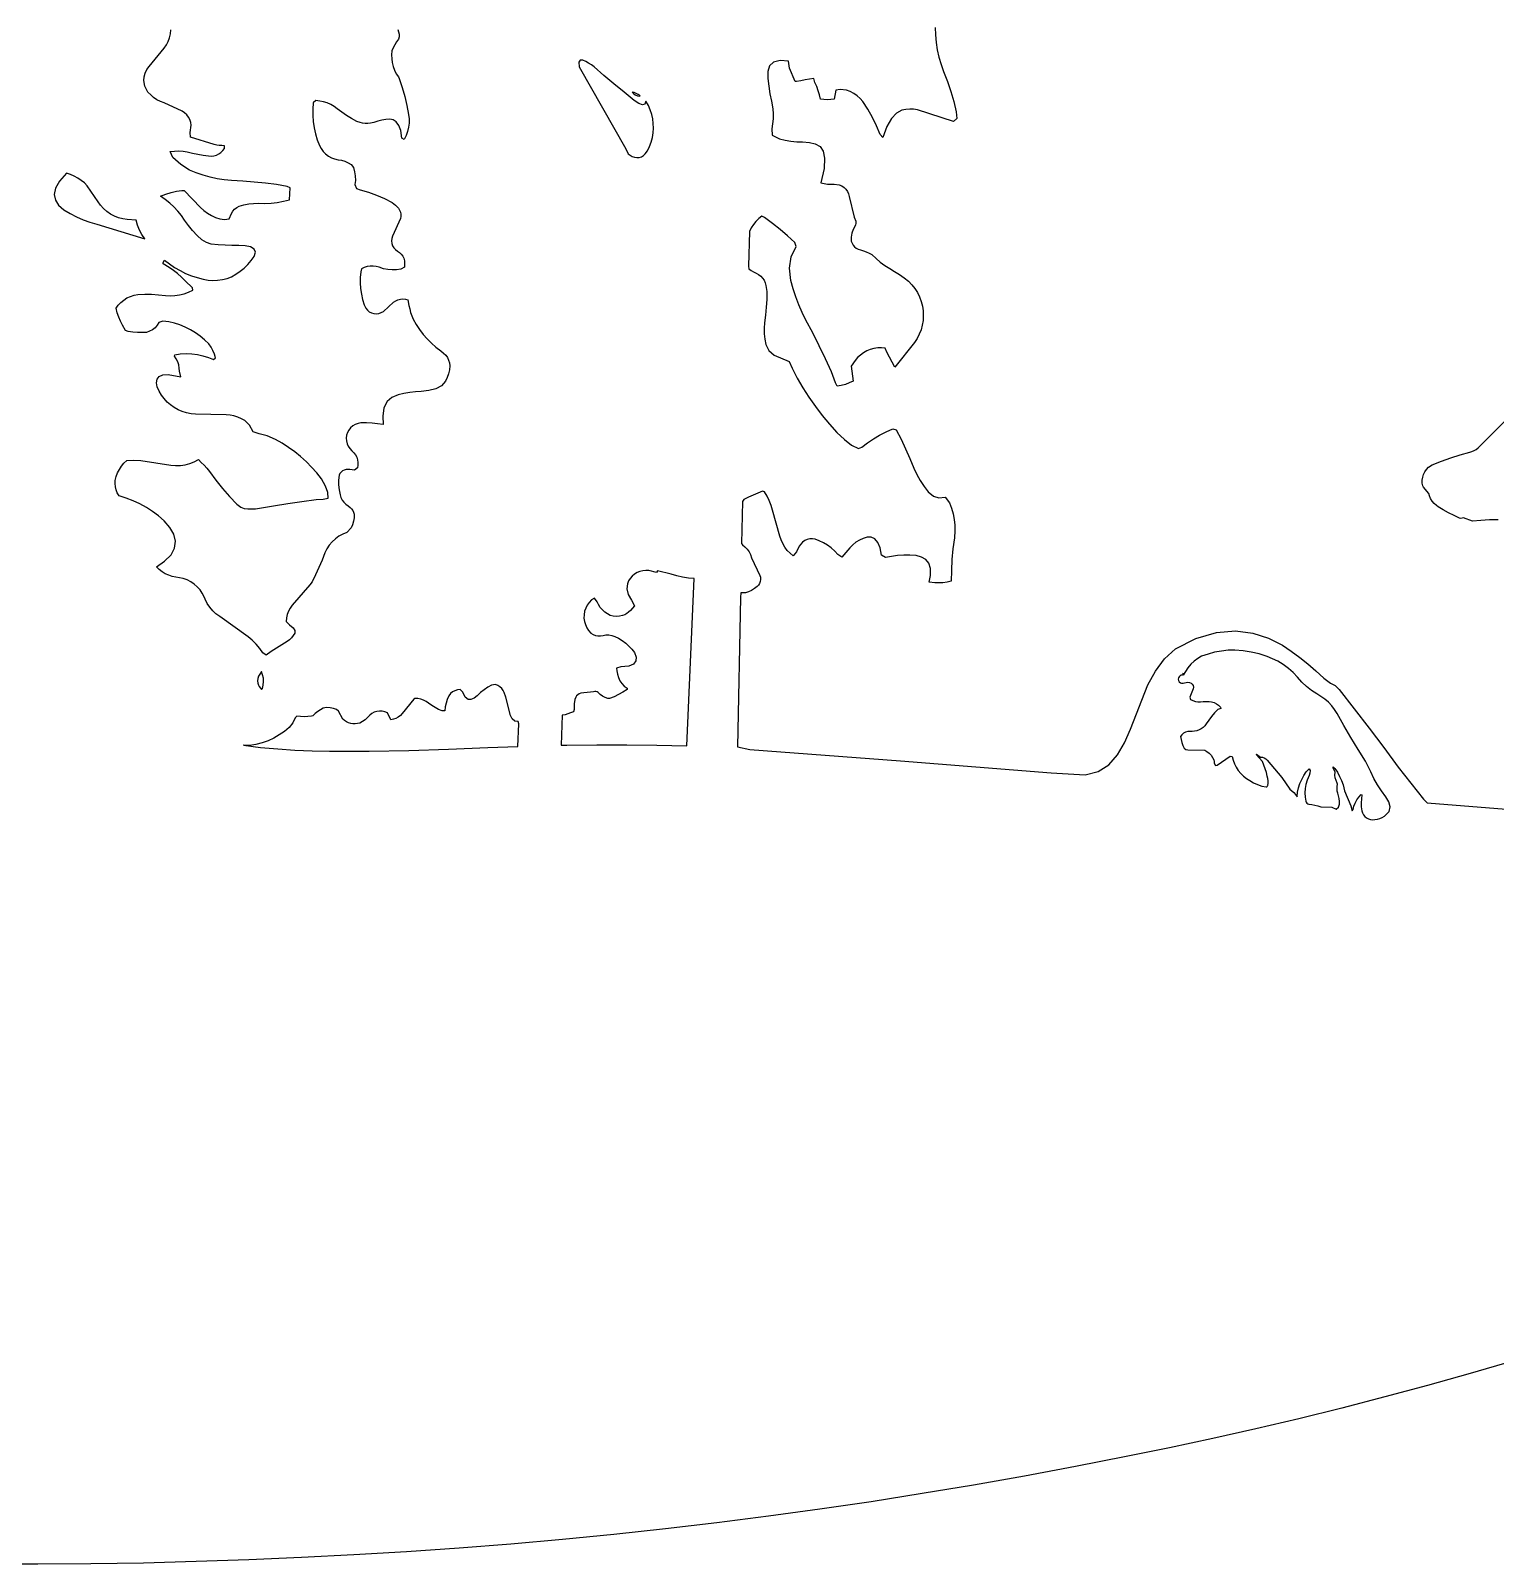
# Model space of a CAD drawing. Extents: x 0.1 to 24.1, y 0.2 to 12.2.
# Drawn here: x 12.19 to 18.17, y 0.21 to 6.47 of the extents above; entities that cross this region are included whole.
import ezdxf

# ---------------------------------------------------------------- set-up
doc = ezdxf.new("R2010")
doc.units = 0
doc.linetypes.add('0', pattern=[0])
doc.layers.add('1', color=7, linetype='0')

msp = doc.modelspace()

# ---------------------------------------------------------------- linework, layer by layer
at = {"layer": '1'}
for points in [[(13.685389, 6.475024), (13.689051, 6.465502), (13.691004, 6.455492), (13.69076, 6.445239), (13.688807, 6.435229), (13.68075, 6.424242), (13.673426, 6.412524), (13.667078, 6.400317), (13.661463, 6.387621), (13.660242, 6.371508), (13.66073, 6.355395), (13.662928, 6.339526), (13.666834, 6.323901), (13.672449, 6.308764), (13.679529, 6.29436), (13.688318, 6.280932), (13.69198, 6.274096), (13.703943, 6.238207), (13.714441, 6.20183), (13.72323, 6.164965), (13.730066, 6.127856), (13.732019, 6.110278), (13.731775, 6.092944), (13.729578, 6.075366), (13.725428, 6.058276), (13.719324, 6.041918), (13.711267, 6.026293), (13.702723, 6.031664), (13.697596, 6.061938), (13.689539, 6.083422), (13.679041, 6.097338), (13.666834, 6.105639), (13.652918, 6.108325), (13.636316, 6.10686), (13.619959, 6.104174), (13.603846, 6.100268), (13.587976, 6.095385), (13.57406, 6.091967), (13.563562, 6.090746), (13.55282, 6.090746), (13.542322, 6.091967), (13.531824, 6.094409), (13.518641, 6.099535), (13.4974, 6.110766), (13.476892, 6.123217), (13.457117, 6.136645), (13.43783, 6.151049), (13.425379, 6.160571), (13.411707, 6.168627), (13.397547, 6.174975), (13.38241, 6.179858), (13.367029, 6.182787), (13.351404, 6.184252), (13.340418, 6.174731), (13.338465, 6.14934), (13.338221, 6.124194), (13.340174, 6.098803), (13.343836, 6.073657), (13.349451, 6.048998), (13.357019, 6.024828), (13.366541, 6.001147), (13.372889, 5.988451), (13.380945, 5.976733), (13.390955, 5.966723), (13.402185, 5.957934), (13.414637, 5.951098), (13.42782, 5.946215), (13.441736, 5.943285), (13.456141, 5.940844), (13.470057, 5.936694), (13.483484, 5.93059), (13.495935, 5.923022), (13.504725, 5.911303), (13.509607, 5.894213), (13.512293, 5.876635), (13.512537, 5.858813), (13.51034, 5.841235), (13.51742, 5.825854), (13.532312, 5.820239), (13.566004, 5.810229), (13.598963, 5.798266), (13.631189, 5.784106), (13.662439, 5.767992), (13.676844, 5.757006), (13.688318, 5.745043), (13.693201, 5.737475), (13.696375, 5.729418), (13.698084, 5.720629), (13.698084, 5.71184), (13.696375, 5.703051), (13.66366, 5.630785), (13.660975, 5.621264), (13.660242, 5.611254), (13.661463, 5.601489), (13.664637, 5.591967), (13.669519, 5.583422), (13.676111, 5.575854), (13.684168, 5.56975), (13.692713, 5.564379), (13.700037, 5.557543), (13.705896, 5.549487), (13.710291, 5.540453), (13.712976, 5.530688), (13.713709, 5.520678), (13.712732, 5.504321), (13.698084, 5.495776), (13.680262, 5.493334), (13.662439, 5.492846), (13.644617, 5.494555), (13.627039, 5.498217), (13.609949, 5.503832), (13.597742, 5.507006), (13.585291, 5.508715), (13.57284, 5.508471), (13.560389, 5.506518), (13.548426, 5.502612), (13.537195, 5.497241), (13.534266, 5.485766), (13.532557, 5.462817), (13.532312, 5.440112), (13.533777, 5.417162), (13.536951, 5.394457), (13.541834, 5.371996), (13.548182, 5.350024), (13.555262, 5.336596), (13.561609, 5.328784), (13.569422, 5.322192), (13.578455, 5.317553), (13.588221, 5.314623), (13.598475, 5.313891), (13.608484, 5.315356), (13.618006, 5.318774), (13.626795, 5.323901), (13.668787, 5.36101), (13.677088, 5.366869), (13.686365, 5.371264), (13.696375, 5.37395), (13.706385, 5.374926), (13.716639, 5.37395), (13.726404, 5.37102), (13.731287, 5.348315), (13.734217, 5.333666), (13.738123, 5.319506), (13.743006, 5.305346), (13.748865, 5.291674), (13.760828, 5.27019), (13.774256, 5.249438), (13.789148, 5.229662), (13.805506, 5.211108), (13.823084, 5.193774), (13.841639, 5.17766), (13.861414, 5.162768), (13.872644, 5.152758), (13.881189, 5.144457), (13.888025, 5.134936), (13.893152, 5.124438), (13.89657, 5.113207), (13.898035, 5.101489), (13.896326, 5.085131), (13.892908, 5.069018), (13.887537, 5.053393), (13.880457, 5.0385), (13.863611, 5.019946), (13.840418, 5.007739), (13.812342, 5.000659), (13.78158, 4.996264), (13.757898, 4.994799), (13.734217, 4.992114), (13.710779, 4.988207), (13.687586, 4.98308), (13.661707, 4.972338), (13.641687, 4.955737), (13.628748, 4.93059), (13.624598, 4.895922), (13.625818, 4.861742), (13.603357, 4.864916), (13.580652, 4.867114), (13.557703, 4.86809), (13.534998, 4.86809), (13.523279, 4.866137), (13.511805, 4.861987), (13.501551, 4.856127), (13.492273, 4.848315), (13.485437, 4.839037), (13.480066, 4.828784), (13.476892, 4.817797), (13.475428, 4.806323), (13.47616, 4.794604), (13.478846, 4.783373), (13.483484, 4.772875), (13.489832, 4.763354), (13.497889, 4.755053), (13.505701, 4.74602), (13.512537, 4.737475), (13.517908, 4.727953), (13.521326, 4.7177), (13.523035, 4.706957), (13.522791, 4.696215), (13.520838, 4.685473), (13.509119, 4.675707), (13.489832, 4.678393), (13.474451, 4.67766), (13.467127, 4.675951), (13.460047, 4.672534), (13.454187, 4.667895), (13.449305, 4.661791), (13.446131, 4.654955), (13.444178, 4.634936), (13.444178, 4.614916), (13.446375, 4.594897), (13.450525, 4.575121), (13.453455, 4.563891), (13.458338, 4.553637), (13.465174, 4.544116), (13.473475, 4.536059), (13.482996, 4.529711), (13.491785, 4.523608), (13.4974, 4.517748), (13.501795, 4.511157), (13.505213, 4.503832), (13.50741, 4.49602), (13.507166, 4.481371), (13.504969, 4.466967), (13.501062, 4.452807), (13.495691, 4.439379), (13.477381, 4.421313), (13.460779, 4.414477), (13.445154, 4.405688), (13.43075, 4.39519), (13.417566, 4.382983), (13.406092, 4.369067), (13.396326, 4.354174), (13.388514, 4.338061), (13.376307, 4.308032), (13.363611, 4.278246), (13.350183, 4.248705), (13.336023, 4.219409), (13.326746, 4.206713), (13.253992, 4.12395), (13.245691, 4.112231), (13.239344, 4.099291), (13.234461, 4.085864), (13.231531, 4.071948), (13.23031, 4.057543), (13.243982, 4.043383), (13.258875, 4.031909), (13.264978, 4.020434), (13.264734, 4.009448), (13.258631, 3.999682), (13.251307, 3.990649), (13.243006, 3.982836), (13.233728, 3.976), (13.211756, 3.962817), (13.190027, 3.949145), (13.168787, 3.934985), (13.147791, 3.920092), (13.13534, 3.929614), (13.121912, 3.94768), (13.107264, 3.96477), (13.091394, 3.980639), (13.074549, 3.995287), (12.958582, 4.078539), (12.943445, 4.089282), (12.930017, 4.101733), (12.918055, 4.115893), (12.908045, 4.131518), (12.899988, 4.148119), (12.894861, 4.158129), (12.887537, 4.173022), (12.87826, 4.186938), (12.867273, 4.199633), (12.854578, 4.210619), (12.840662, 4.219897), (12.825769, 4.227221), (12.8099, 4.232836), (12.779871, 4.23894), (12.764978, 4.241625), (12.75033, 4.246264), (12.736658, 4.252612), (12.723719, 4.260668), (12.711756, 4.27019), (12.701258, 4.281176), (12.733728, 4.303637), (12.76034, 4.329516), (12.7745, 4.356616), (12.777674, 4.384936), (12.770838, 4.413744), (12.754969, 4.441821), (12.731775, 4.469164), (12.708826, 4.48894), (12.684656, 4.507006), (12.659266, 4.523364), (12.632898, 4.538012), (12.605555, 4.550707), (12.577234, 4.56145), (12.548182, 4.569994), (12.539392, 4.583422), (12.535486, 4.595629), (12.533045, 4.60808), (12.532068, 4.620776), (12.532312, 4.633471), (12.536219, 4.649096), (12.541834, 4.664233), (12.548914, 4.678393), (12.557703, 4.691821), (12.567957, 4.704272), (12.579676, 4.715258), (12.608484, 4.715991), (12.636072, 4.714526), (12.759363, 4.695971), (12.77865, 4.694262), (12.798182, 4.694994), (12.817469, 4.69768), (12.836267, 4.702563), (12.854334, 4.709643), (12.871668, 4.718676), (12.883387, 4.707201), (12.894861, 4.695239), (12.905848, 4.683032), (12.916346, 4.670336), (12.942225, 4.634936), (12.969812, 4.600756), (12.998865, 4.567797), (13.029139, 4.536059), (13.044275, 4.524828), (13.058191, 4.518725), (13.073816, 4.517748), (13.089685, 4.517504), (13.10531, 4.518237), (13.120935, 4.52019), (13.178553, 4.5302), (13.236414, 4.539477), (13.294275, 4.548022), (13.352381, 4.555834), (13.380701, 4.557299), (13.401941, 4.560473), (13.400476, 4.584155), (13.390711, 4.610766), (13.373621, 4.639819), (13.354578, 4.664477), (13.33407, 4.68767), (13.312342, 4.709887), (13.289148, 4.730883), (13.264978, 4.750414), (13.239832, 4.768481), (13.213465, 4.785326), (13.186365, 4.800463), (13.152185, 4.815112), (13.120447, 4.823412), (13.095545, 4.832446), (13.080896, 4.858813), (13.061853, 4.877856), (13.047449, 4.885668), (13.032557, 4.892016), (13.016932, 4.896899), (13.000818, 4.900073), (12.984461, 4.901537), (12.860193, 4.904467), (12.841883, 4.905932), (12.823572, 4.90935), (12.805994, 4.914721), (12.789148, 4.921801), (12.773035, 4.930834), (12.757898, 4.941576), (12.743982, 4.953784), (12.731531, 4.967455), (12.720789, 4.982348), (12.711512, 4.998217), (12.703943, 5.015063), (12.701014, 5.032153), (12.703699, 5.046557), (12.712, 5.057543), (12.726892, 5.064379), (12.748865, 5.0656), (12.800379, 5.056567), (12.794275, 5.079028), (12.793787, 5.092211), (12.791346, 5.105395), (12.787195, 5.117846), (12.781092, 5.129809), (12.773523, 5.140551), (12.774988, 5.146899), (12.797937, 5.150073), (12.821131, 5.151293), (12.844324, 5.150561), (12.867517, 5.147631), (12.890223, 5.142748), (12.912439, 5.136157), (12.933924, 5.127367), (12.941248, 5.133715), (12.937342, 5.14934), (12.931238, 5.164233), (12.923426, 5.178149), (12.91366, 5.191088), (12.896814, 5.20769), (12.878748, 5.222826), (12.859461, 5.236498), (12.839197, 5.248705), (12.817957, 5.259203), (12.795984, 5.268237), (12.773523, 5.275317), (12.750574, 5.280688), (12.727137, 5.284106), (12.710535, 5.278491), (12.703455, 5.26726), (12.694666, 5.25725), (12.684168, 5.24895), (12.672449, 5.242602), (12.659754, 5.238207), (12.641199, 5.237231), (12.622644, 5.237475), (12.603846, 5.23894), (12.585535, 5.241625), (12.574549, 5.24602), (12.561609, 5.267016), (12.553308, 5.283617), (12.546228, 5.300707), (12.540369, 5.318285), (12.53573, 5.336352), (12.544764, 5.349047), (12.555262, 5.360278), (12.567225, 5.370287), (12.580164, 5.378588), (12.594324, 5.38518), (12.608973, 5.389819), (12.624353, 5.392504), (12.652674, 5.393725), (12.68075, 5.393481), (12.70907, 5.392016), (12.737146, 5.389086), (12.756189, 5.387866), (12.775476, 5.388354), (12.794519, 5.391039), (12.813318, 5.395434), (12.831385, 5.402026), (12.848719, 5.410082), (12.847986, 5.42058), (12.817957, 5.448412), (12.80282, 5.463793), (12.786707, 5.477953), (12.769861, 5.491381), (12.752283, 5.503588), (12.727381, 5.517992), (12.725916, 5.52019), (12.73324, 5.533617), (12.753992, 5.518237), (12.774744, 5.503588), (12.796717, 5.490649), (12.819422, 5.479174), (12.842859, 5.469409), (12.867029, 5.461596), (12.891687, 5.455492), (12.910975, 5.45183), (12.930506, 5.450121), (12.950037, 5.450854), (12.969568, 5.453539), (12.988611, 5.458422), (13.006922, 5.465502), (13.024988, 5.475756), (13.042078, 5.487475), (13.058435, 5.500903), (13.073328, 5.515307), (13.087, 5.530932), (13.099451, 5.547778), (13.104822, 5.566088), (13.099451, 5.578539), (13.084558, 5.58684), (13.06283, 5.590991), (13.036463, 5.593188), (13.008387, 5.592944), (12.98031, 5.593676), (12.952234, 5.595385), (12.924158, 5.598315), (12.905359, 5.604418), (12.886072, 5.616625), (12.866053, 5.634203), (12.847498, 5.653491), (12.830652, 5.673998), (12.815271, 5.695971), (12.802088, 5.715258), (12.787683, 5.733325), (12.771814, 5.750414), (12.754725, 5.766284), (12.736658, 5.780932), (12.717615, 5.794116), (12.738367, 5.802905), (12.759851, 5.809741), (12.781824, 5.814867), (12.804285, 5.818041), (12.813807, 5.817309), (12.879969, 5.748217), (12.893641, 5.735522), (12.908533, 5.724291), (12.924891, 5.715014), (12.94198, 5.70769), (12.959803, 5.702075), (12.978113, 5.698901), (12.997889, 5.701586), (13.006189, 5.723071), (13.012049, 5.732592), (13.019617, 5.741137), (13.028406, 5.748217), (13.038172, 5.753588), (13.057459, 5.758715), (13.07699, 5.762377), (13.096766, 5.764575), (13.116785, 5.765551), (13.142664, 5.764819), (13.168299, 5.765795), (13.193933, 5.768725), (13.219324, 5.773364), (13.244226, 5.779955), (13.246912, 5.828295), (13.234217, 5.83391), (13.191004, 5.841967), (13.145105, 5.84685), (13.098963, 5.851244), (13.053064, 5.855151), (13.006922, 5.858569), (12.977381, 5.861254), (12.948084, 5.865649), (12.919275, 5.871752), (12.890711, 5.879809), (12.862879, 5.88933), (12.835535, 5.900805), (12.799402, 5.923266), (12.766932, 5.952563), (12.756678, 5.976977), (12.774256, 5.978686), (12.79159, 5.97893), (12.809168, 5.977709), (12.826502, 5.97478), (12.847986, 5.969897), (12.869715, 5.965502), (12.891443, 5.96184), (12.913416, 5.958666), (12.924158, 5.958178), (12.9349, 5.959399), (12.945398, 5.962084), (12.955164, 5.966723), (12.963953, 5.972826), (12.971766, 5.980151), (12.978357, 5.988696), (12.978113, 6.000414), (12.967615, 6.000659), (12.957117, 6.001635), (12.946619, 6.0031), (12.936365, 6.005053), (12.83993, 6.034594), (12.838221, 6.053637), (12.841883, 6.08391), (12.840174, 6.095629), (12.836512, 6.10686), (12.830896, 6.117358), (12.823816, 6.126879), (12.815027, 6.134936), (12.805262, 6.141528), (12.731775, 6.174731), (12.716883, 6.18059), (12.702478, 6.188159), (12.689051, 6.197192), (12.676844, 6.207446), (12.665613, 6.219164), (12.652918, 6.242846), (12.648279, 6.266528), (12.650232, 6.281909), (12.654627, 6.297045), (12.661463, 6.310961), (12.670252, 6.323901), (12.731531, 6.398852), (12.741053, 6.412035), (12.748621, 6.426196), (12.754236, 6.441332), (12.757654, 6.457201), (12.758875, 6.473315)], [(15.879725, 6.483325), (15.880457, 6.452563), (15.883142, 6.421801), (15.887781, 6.391284), (15.894617, 6.361254), (15.903406, 6.331713), (15.914148, 6.302905), (15.930262, 6.262866), (15.944178, 6.22185), (15.955896, 6.180346), (15.965418, 6.13811), (15.967859, 6.111987), (15.954676, 6.099047), (15.807459, 6.146655), (15.79159, 6.149096), (15.775721, 6.149828), (15.759607, 6.148608), (15.743982, 6.145922), (15.721521, 6.133471), (15.700769, 6.111498), (15.682215, 6.079028), (15.665369, 6.033373), (15.654871, 6.04558), (15.640467, 6.080981), (15.623865, 6.115649), (15.60531, 6.149096), (15.584558, 6.181323), (15.573328, 6.19353), (15.560877, 6.204272), (15.547205, 6.213549), (15.532801, 6.221362), (15.51742, 6.227465), (15.492273, 6.230151), (15.474451, 6.227709), (15.467127, 6.189867), (15.453211, 6.188403), (15.439295, 6.187914), (15.425379, 6.188403), (15.411463, 6.189867), (15.407068, 6.207446), (15.401941, 6.22478), (15.395838, 6.241869), (15.388758, 6.258471), (15.384119, 6.27434), (15.366297, 6.271899), (15.348719, 6.268969), (15.331141, 6.265795), (15.313562, 6.262133), (15.30868, 6.262866), (15.284998, 6.317553), (15.280603, 6.345385), (15.246912, 6.348559), (15.219324, 6.341479), (15.203211, 6.325854), (15.196131, 6.303149), (15.195887, 6.274828), (15.200281, 6.243578), (15.205164, 6.212573), (15.210779, 6.181567), (15.216883, 6.150805), (15.218348, 6.130297), (15.218103, 6.109545), (15.21615, 6.089037), (15.212244, 6.068774), (15.213465, 6.043383), (15.244226, 6.028979), (15.26742, 6.023119), (15.290857, 6.018969), (15.314539, 6.016528), (15.338465, 6.016039), (15.366053, 6.013842), (15.390223, 6.008227), (15.40951, 5.997241), (15.422693, 5.978442), (15.428308, 5.948901), (15.425867, 5.906664), (15.413416, 5.849291), (15.439539, 5.842944), (15.466883, 5.843676), (15.488123, 5.840502), (15.498377, 5.836352), (15.507654, 5.830248), (15.515467, 5.822436), (15.521814, 5.813403), (15.526209, 5.803149), (15.52865, 5.792407), (15.548914, 5.709155), (15.55575, 5.692065), (15.556238, 5.687182), (15.55575, 5.682299), (15.554529, 5.677416), (15.552332, 5.673022), (15.545008, 5.658617), (15.539881, 5.642992), (15.537195, 5.627123), (15.536951, 5.610766), (15.540125, 5.602221), (15.544519, 5.594409), (15.550623, 5.587573), (15.557703, 5.581957), (15.56576, 5.577807), (15.574305, 5.575121), (15.586512, 5.571459), (15.598475, 5.567065), (15.610193, 5.561938), (15.621668, 5.556078), (15.638025, 5.539721), (15.655603, 5.524584), (15.674402, 5.510912), (15.694178, 5.498705), (15.713953, 5.486987), (15.733484, 5.474291), (15.752527, 5.460864), (15.770838, 5.446948), (15.78451, 5.432787), (15.796717, 5.417162), (15.807215, 5.400561), (15.81576, 5.382739), (15.822596, 5.364184), (15.827478, 5.345141), (15.830164, 5.32561), (15.830896, 5.305834), (15.82992, 5.286303), (15.82699, 5.267016), (15.821863, 5.248217), (15.814783, 5.230151), (15.805506, 5.212817), (15.794519, 5.196703), (15.715418, 5.096117), (15.681726, 5.157885), (15.676111, 5.174242), (15.660486, 5.175463), (15.645105, 5.174731), (15.629725, 5.172289), (15.614832, 5.168139), (15.600428, 5.16228), (15.586756, 5.154711), (15.57406, 5.145678), (15.562586, 5.13518), (15.552332, 5.123461), (15.536463, 5.100756), (15.544519, 5.038989), (15.529139, 5.031664), (15.513025, 5.025805), (15.496424, 5.021655), (15.479578, 5.018969), (15.47201, 5.032397), (15.456873, 5.077319), (15.431971, 5.130541), (15.406336, 5.183276), (15.379725, 5.235766), (15.352137, 5.287524), (15.336756, 5.318774), (15.323084, 5.350756), (15.310633, 5.383471), (15.299891, 5.41643), (15.290613, 5.450121), (15.285486, 5.500414), (15.29159, 5.546801), (15.311609, 5.588549), (15.306726, 5.605395), (15.276697, 5.631762), (15.24618, 5.657641), (15.21493, 5.682787), (15.183191, 5.706957), (15.172205, 5.712573), (15.159266, 5.702563), (15.147791, 5.691332), (15.137293, 5.678637), (15.128504, 5.664965), (15.12118, 5.650561), (15.117273, 5.507983), (15.118738, 5.497241), (15.12826, 5.490649), (15.138025, 5.484789), (15.148279, 5.479418), (15.158777, 5.474535), (15.167566, 5.467944), (15.174891, 5.459887), (15.180994, 5.45061), (15.185389, 5.4406), (15.188074, 5.429858), (15.192713, 5.404711), (15.192225, 5.372729), (15.190271, 5.340746), (15.187098, 5.309008), (15.182703, 5.27727), (15.180994, 5.254809), (15.181238, 5.232348), (15.18368, 5.209887), (15.188318, 5.187914), (15.201014, 5.164233), (15.222498, 5.145434), (15.283533, 5.119799), (15.295252, 5.091723), (15.316736, 5.051196), (15.339685, 5.011645), (15.364344, 4.973071), (15.390711, 4.935473), (15.418299, 4.899096), (15.447596, 4.863696), (15.478357, 4.82976), (15.509119, 4.800707), (15.538416, 4.778002), (15.566004, 4.763354), (15.579676, 4.769213), (15.603113, 4.78728), (15.627527, 4.803881), (15.652918, 4.819018), (15.679285, 4.832446), (15.706385, 4.844164), (15.720545, 4.840502), (15.74032, 4.802172), (15.758875, 4.76311), (15.775965, 4.723559), (15.791834, 4.683276), (15.804285, 4.657641), (15.818445, 4.632983), (15.83407, 4.609301), (15.85116, 4.586596), (15.872156, 4.56975), (15.894861, 4.562182), (15.919764, 4.564867), (15.937586, 4.542407), (15.946619, 4.520434), (15.953211, 4.497729), (15.957605, 4.474535), (15.959803, 4.450854), (15.959558, 4.427172), (15.95785, 4.398608), (15.952234, 4.354662), (15.948084, 4.310473), (15.945642, 4.266284), (15.94491, 4.222094), (15.928308, 4.218432), (15.911463, 4.215991), (15.894617, 4.21477), (15.877527, 4.215014), (15.855066, 4.217455), (15.859949, 4.24602), (15.860437, 4.274096), (15.853846, 4.295092), (15.840906, 4.310473), (15.823328, 4.320483), (15.801844, 4.326342), (15.776697, 4.328051), (15.751307, 4.328051), (15.72616, 4.326586), (15.701258, 4.323412), (15.676355, 4.31853), (15.660242, 4.327807), (15.654627, 4.358569), (15.64535, 4.380541), (15.633387, 4.394457), (15.618738, 4.401293), (15.602625, 4.402026), (15.586267, 4.396899), (15.570642, 4.389819), (15.556238, 4.38103), (15.54281, 4.370287), (15.530848, 4.35808), (15.499109, 4.320483), (15.482508, 4.331713), (15.469568, 4.345385), (15.455164, 4.357836), (15.440027, 4.369067), (15.42367, 4.378832), (15.40658, 4.387133), (15.389002, 4.393969), (15.37826, 4.395434), (15.367517, 4.394701), (15.357019, 4.392016), (15.347254, 4.387621), (15.338465, 4.381518), (15.324793, 4.365405), (15.313074, 4.341967), (15.299646, 4.325366), (15.287195, 4.336108), (15.275965, 4.348071), (15.265955, 4.361254), (15.25741, 4.375414), (15.250574, 4.390307), (15.245447, 4.405932), (15.215662, 4.512133), (15.209558, 4.531664), (15.20199, 4.550951), (15.193201, 4.569506), (15.182947, 4.587328), (15.175135, 4.58977), (15.155603, 4.582201), (15.136316, 4.573901), (15.117517, 4.565112), (15.098719, 4.555834), (15.092859, 4.547778), (15.089441, 4.376635), (15.092615, 4.37102), (15.103113, 4.362719), (15.112146, 4.353198), (15.119715, 4.342211), (15.125574, 4.330492), (15.129725, 4.317797), (15.163172, 4.24602), (15.165857, 4.237963), (15.16659, 4.229662), (15.165613, 4.221362), (15.162683, 4.213305), (15.158289, 4.206225), (15.15243, 4.200121), (15.141687, 4.191821), (15.130213, 4.184741), (15.118006, 4.178637), (15.10531, 4.173998), (15.086512, 4.175219), (15.084558, 4.155932), (15.073084, 3.546313), (15.122644, 3.53435), (15.430262, 3.511401), (15.737879, 3.487963), (16.045252, 3.464037), (16.352869, 3.439623), (16.491297, 3.431078), (16.545252, 3.44475), (16.588465, 3.472826), (16.623377, 3.512866), (16.652185, 3.561938), (16.676844, 3.617358), (16.748377, 3.798266), (16.77865, 3.854907), (16.815516, 3.9052), (16.86117, 3.946459), (16.943933, 3.988696), (17.028406, 4.01311), (17.106043, 4.019457), (17.1766, 4.010424), (17.24032, 3.989916), (17.297449, 3.960864), (17.333094, 3.936694), (17.367762, 3.911059), (17.401453, 3.884203), (17.434168, 3.855883), (17.465662, 3.826586), (17.493738, 3.805102), (17.513025, 3.79558), (17.528894, 3.779467), (17.590418, 3.701342), (17.651209, 3.622485), (17.711023, 3.543139), (17.770105, 3.463061), (17.872889, 3.331957), (17.887781, 3.317309), (18.533777, 3.265063)], [(18.177576, 4.472826), (18.142664, 4.472094), (18.107508, 4.470141), (18.072596, 4.467211), (18.036463, 4.480151), (18.025476, 4.478686), (18.020594, 4.479418), (17.997889, 4.489672), (17.975672, 4.500903), (17.953943, 4.51311), (17.932947, 4.526293), (17.9266, 4.531664), (17.917078, 4.539477), (17.909021, 4.548754), (17.90243, 4.559252), (17.897547, 4.570483), (17.895594, 4.580492), (17.873377, 4.605395), (17.870203, 4.611254), (17.86825, 4.622973), (17.86825, 4.634936), (17.869959, 4.646655), (17.873377, 4.657885), (17.878504, 4.668627), (17.885096, 4.678393), (17.893152, 4.687182), (17.908777, 4.696948), (17.946131, 4.712328), (17.984217, 4.726244), (18.022791, 4.738207), (18.061853, 4.748705), (18.071131, 4.751879), (18.080164, 4.755785), (18.088709, 4.760424), (18.096766, 4.766039), (18.218103, 4.887133)], [(18.236414, 1.037035), (18.063074, 0.986498), (17.889246, 0.937914), (17.71493, 0.891039), (17.540125, 0.845873), (17.364832, 0.802416), (17.189295, 0.760912), (17.013025, 0.721362), (16.836512, 0.68352), (16.659754, 0.647387), (16.45199, 0.606616), (16.243982, 0.567797), (16.035486, 0.530932), (15.826746, 0.496264), (15.617762, 0.463549), (15.408289, 0.432787), (15.198572, 0.403979), (14.988611, 0.377367), (14.778406, 0.352465), (14.567957, 0.32976), (14.357508, 0.309008), (14.14657, 0.290209), (13.935633, 0.273364), (13.721277, 0.258715), (13.506678, 0.24602), (13.292078, 0.235034), (13.077478, 0.226), (12.862635, 0.218676), (12.647791, 0.213061), (12.432947, 0.209399), (12.215662, 0.20769), (11.998133, 0.208178)]]:
    msp.add_lwpolyline(points, dxfattribs=at)
for points in [[(14.695642, 5.967211), (14.705408, 5.979907), (14.713709, 5.997241), (14.720301, 6.015063), (14.724939, 6.033617), (14.728113, 6.052416), (14.729334, 6.071459), (14.728846, 6.090502), (14.726648, 6.109545), (14.722498, 6.128344), (14.716639, 6.14641), (14.70907, 6.163989), (14.69784, 6.181811), (14.694178, 6.170336), (14.684656, 6.167651), (14.670008, 6.173022), (14.651209, 6.184741), (14.609461, 6.218432), (14.568201, 6.252856), (14.52743, 6.287524), (14.486902, 6.322924), (14.47616, 6.330492), (14.46493, 6.337573), (14.453455, 6.344164), (14.441736, 6.350024), (14.430506, 6.34978), (14.425135, 6.340991), (14.426355, 6.321948), (14.616053, 5.987963), (14.626307, 5.967211), (14.64242, 5.956713), (14.651453, 5.953051), (14.661219, 5.951586), (14.670984, 5.952319), (14.680262, 5.955248), (14.688562, 5.960375)], [(14.672449, 6.202319), (14.674891, 6.204028), (14.667322, 6.209155), (14.659266, 6.213549), (14.650965, 6.216967), (14.642176, 6.219409), (14.648035, 6.212817), (14.655359, 6.207446), (14.66366, 6.204028)], [(12.617762, 5.695727), (12.581385, 5.698657), (12.563562, 5.701342), (12.545984, 5.705981), (12.529383, 5.712817), (12.513269, 5.721362), (12.498377, 5.731616), (12.484705, 5.743578), (12.472498, 5.757006), (12.462, 5.771655), (12.417566, 5.835864), (12.406092, 5.848071), (12.393396, 5.858813), (12.37948, 5.868334), (12.364588, 5.876391), (12.349207, 5.882739), (12.333094, 5.887621), (12.304529, 5.855639), (12.288172, 5.827075), (12.283045, 5.801196), (12.287683, 5.778002), (12.301111, 5.75725), (12.322107, 5.738696), (12.347742, 5.723559), (12.374109, 5.710131), (12.401209, 5.698168), (12.429041, 5.687914), (12.457361, 5.679369), (12.652918, 5.619799), (12.641199, 5.637133), (12.631189, 5.655932), (12.623377, 5.675463)], [(14.65243, 4.250659), (14.642908, 4.242846), (14.634851, 4.233569), (14.62826, 4.223071), (14.623133, 4.21184), (14.620691, 4.190356), (14.626062, 4.167895), (14.640223, 4.144701), (14.651697, 4.121996), (14.63534, 4.102221), (14.62826, 4.095629), (14.620691, 4.090014), (14.612146, 4.085375), (14.603357, 4.081713), (14.590906, 4.078784), (14.578211, 4.077807), (14.565516, 4.079272), (14.553064, 4.08269), (14.54159, 4.088305), (14.531092, 4.095629), (14.521326, 4.104907), (14.512537, 4.11516), (14.505213, 4.126391), (14.499109, 4.138354), (14.488367, 4.152758), (14.476648, 4.145678), (14.467127, 4.135668), (14.45907, 4.124438), (14.452967, 4.111987), (14.448572, 4.099047), (14.446131, 4.085375), (14.445887, 4.071459), (14.44784, 4.057787), (14.451746, 4.044604), (14.457361, 4.031909), (14.46493, 4.020434), (14.474207, 4.01018), (14.482996, 4.004321), (14.492517, 4.000414), (14.502771, 3.998461), (14.513269, 3.998705), (14.523523, 4.000903), (14.535486, 4.002856), (14.547937, 4.002856), (14.5599, 4.000659), (14.571375, 3.996508), (14.587244, 3.98894), (14.602137, 3.979662), (14.616297, 3.969164), (14.629236, 3.957446), (14.640955, 3.944506), (14.651453, 3.930346), (14.658533, 3.912524), (14.658045, 3.89641), (14.648279, 3.883471), (14.628504, 3.874926), (14.596766, 3.872729), (14.578211, 3.867358), (14.57992, 3.855883), (14.582117, 3.841967), (14.586267, 3.828539), (14.592615, 3.815844), (14.600672, 3.804369), (14.610437, 3.794116), (14.621668, 3.785571), (14.6224, 3.779711), (14.605066, 3.768725), (14.587244, 3.758959), (14.568689, 3.750414), (14.549402, 3.743334), (14.543299, 3.742846), (14.532068, 3.746996), (14.52157, 3.752856), (14.512049, 3.759692), (14.50326, 3.767992), (14.499109, 3.770434), (14.494471, 3.77141), (14.489588, 3.771166), (14.485193, 3.769701), (14.47201, 3.769213), (14.458826, 3.768237), (14.445642, 3.766772), (14.432459, 3.764575), (14.426111, 3.762133), (14.420496, 3.758227), (14.415613, 3.753588), (14.411951, 3.747973), (14.408777, 3.739428), (14.405603, 3.721606), (14.405848, 3.69768), (14.40243, 3.689135), (14.391443, 3.684008), (14.380213, 3.680102), (14.368494, 3.676928), (14.356531, 3.674975), (14.352869, 3.55266), (14.37533, 3.551928), (14.498133, 3.554125), (14.620691, 3.554369), (14.743494, 3.552905), (14.866053, 3.549487), (14.895838, 4.232836), (14.871912, 4.234789), (14.84823, 4.238451), (14.824793, 4.244067), (14.801844, 4.251391), (14.745447, 4.265063), (14.742517, 4.257983), (14.710779, 4.265795), (14.698572, 4.266284), (14.686121, 4.265063), (14.674158, 4.261889), (14.662928, 4.25725)], [(17.52035, 3.681811), (17.510096, 3.698412), (17.498377, 3.713793), (17.484949, 3.727953), (17.470301, 3.740649), (17.454676, 3.751879), (17.43783, 3.761645), (17.416101, 3.776293), (17.395594, 3.792651), (17.376795, 3.810473), (17.359217, 3.830004), (17.341394, 3.848803), (17.321863, 3.865893), (17.300867, 3.881274), (17.278894, 3.894946), (17.234949, 3.914965), (17.202967, 3.924975), (17.170252, 3.932787), (17.137049, 3.938159), (17.103601, 3.941088), (17.075769, 3.940112), (17.047937, 3.936938), (17.020594, 3.931811), (16.993494, 3.924731), (16.967127, 3.915453), (16.951502, 3.906176), (16.936853, 3.89519), (16.923426, 3.882739), (16.911463, 3.868823), (16.900965, 3.85393), (16.892176, 3.837817), (16.892176, 3.846362), (16.889978, 3.839037), (16.884363, 3.838549), (16.879236, 3.836108), (16.87533, 3.832201), (16.872889, 3.827075), (16.872156, 3.821459), (16.873377, 3.816088), (16.876307, 3.811205), (16.880701, 3.807543), (16.885828, 3.80559), (16.891443, 3.80559), (16.896814, 3.807299), (16.904627, 3.808276), (16.911219, 3.809741), (16.918055, 3.809008), (16.924402, 3.806078), (16.929285, 3.801684), (16.932703, 3.79558), (16.934168, 3.788989), (16.933435, 3.782153), (16.919031, 3.748705), (16.921717, 3.739184), (16.931482, 3.734301), (16.941736, 3.730883), (16.952478, 3.729174), (16.963221, 3.729174), (16.973963, 3.730639), (16.986902, 3.731371), (16.997644, 3.731371), (17.008142, 3.729907), (17.018396, 3.726489), (17.027918, 3.721606), (17.036463, 3.715502), (17.044031, 3.707934), (17.045984, 3.702807), (17.033045, 3.697924), (17.020105, 3.684496), (17.007898, 3.670092), (16.996668, 3.654955), (16.986414, 3.63933), (16.98031, 3.631762), (16.97323, 3.62517), (16.965662, 3.619555), (16.957117, 3.614916), (16.948084, 3.611742), (16.938807, 3.609545), (16.929041, 3.608569), (16.919519, 3.608813), (16.910486, 3.608325), (16.901697, 3.605883), (16.893641, 3.601489), (16.886805, 3.595385), (16.881433, 3.588061), (16.883631, 3.57561), (16.886805, 3.563403), (16.890955, 3.55144), (16.896082, 3.539965), (16.90243, 3.535326), (16.911219, 3.533129), (16.980066, 3.531664), (16.9891, 3.526782), (16.997889, 3.519701), (17.005701, 3.511401), (17.012293, 3.502367), (17.01742, 3.492358), (17.018885, 3.485522), (17.018641, 3.478442), (17.023523, 3.469897), (17.031336, 3.470385), (17.083826, 3.507494), (17.092615, 3.506274), (17.096277, 3.491137), (17.101648, 3.476489), (17.108484, 3.462573), (17.117029, 3.449389), (17.127039, 3.437426), (17.138269, 3.42644), (17.150476, 3.416918), (17.163904, 3.408862), (17.179285, 3.399096), (17.195642, 3.391284), (17.212732, 3.385424), (17.230555, 3.381762), (17.232996, 3.382494), (17.235193, 3.383959), (17.236902, 3.385912), (17.237635, 3.388354), (17.238855, 3.397875), (17.238855, 3.407397), (17.237635, 3.416918), (17.235437, 3.426196), (17.231775, 3.441332), (17.227137, 3.456469), (17.221766, 3.471117), (17.215662, 3.485522), (17.189783, 3.514819), (17.191736, 3.515795), (17.208094, 3.5031), (17.215662, 3.5031), (17.222742, 3.501147), (17.229334, 3.497241), (17.234461, 3.491869), (17.295496, 3.421069), (17.327723, 3.372729), (17.336267, 3.366381), (17.34408, 3.359057), (17.350916, 3.351), (17.357019, 3.342211), (17.359217, 3.360278), (17.363123, 3.3781), (17.368738, 3.395678), (17.375818, 3.412524), (17.384607, 3.428637), (17.394617, 3.443774), (17.40658, 3.456225), (17.409998, 3.449389), (17.408777, 3.438891), (17.406336, 3.428637), (17.402918, 3.418627), (17.398279, 3.409106), (17.393396, 3.392504), (17.390467, 3.375414), (17.389246, 3.35808), (17.389734, 3.340502), (17.392176, 3.323412), (17.394373, 3.319262), (17.397303, 3.315844), (17.401209, 3.313159), (17.405603, 3.311694), (17.41781, 3.309985), (17.430017, 3.307787), (17.442225, 3.304614), (17.453943, 3.300951), (17.499353, 3.299487), (17.516687, 3.291186), (17.526697, 3.298998), (17.530359, 3.311938), (17.530115, 3.323168), (17.528894, 3.334399), (17.526453, 3.345141), (17.522791, 3.355883), (17.521082, 3.364916), (17.52035, 3.374194), (17.520594, 3.383471), (17.52157, 3.392748), (17.521082, 3.397143), (17.516199, 3.407885), (17.513025, 3.419116), (17.511805, 3.43059), (17.512049, 3.442309), (17.504725, 3.459887), (17.50448, 3.463793), (17.51156, 3.457934), (17.52157, 3.442065), (17.530603, 3.425219), (17.538172, 3.408129), (17.544764, 3.390307), (17.551355, 3.365893), (17.576746, 3.304858), (17.581873, 3.283862), (17.585779, 3.289233), (17.589441, 3.303149), (17.594568, 3.316332), (17.601404, 3.328784), (17.609461, 3.340502), (17.618982, 3.351244), (17.621668, 3.34978), (17.619471, 3.333666), (17.618494, 3.317553), (17.618982, 3.301196), (17.620935, 3.285082), (17.623621, 3.276537), (17.628016, 3.268481), (17.633631, 3.261645), (17.640711, 3.255785), (17.648523, 3.251635), (17.657068, 3.24895), (17.666101, 3.247973), (17.675135, 3.248705), (17.685389, 3.25017), (17.695398, 3.2531), (17.70492, 3.25725), (17.713953, 3.262621), (17.732508, 3.281176), (17.736902, 3.300707), (17.731287, 3.320971), (17.719324, 3.341235), (17.701258, 3.365405), (17.685144, 3.390551), (17.67074, 3.416918), (17.658289, 3.444262), (17.636316, 3.487231), (17.606043, 3.535082), (17.576502, 3.583422), (17.547937, 3.63225)], [(13.114832, 3.805102), (13.117029, 3.798022), (13.120203, 3.79143), (13.124598, 3.785082), (13.12948, 3.779711), (13.133142, 3.784106), (13.136316, 3.797778), (13.137537, 3.811938), (13.136805, 3.825854), (13.133875, 3.83977), (13.128992, 3.852953), (13.122156, 3.842944), (13.117517, 3.834155), (13.114588, 3.824877), (13.113611, 3.814867)], [(14.010096, 3.754565), (13.996912, 3.744555), (13.984217, 3.738696), (13.972498, 3.739672), (13.961267, 3.74895), (13.951258, 3.768725), (13.940027, 3.779223), (13.929285, 3.778246), (13.918787, 3.775073), (13.909266, 3.769946), (13.900965, 3.762866), (13.894373, 3.754321), (13.887781, 3.739672), (13.882898, 3.724535), (13.879725, 3.708666), (13.87826, 3.692797), (13.866785, 3.692797), (13.851892, 3.698657), (13.837732, 3.705737), (13.82406, 3.714282), (13.811609, 3.724291), (13.8016, 3.731371), (13.790613, 3.736742), (13.779139, 3.740649), (13.767176, 3.742602), (13.754969, 3.74309), (13.750818, 3.740649), (13.703455, 3.681323), (13.696131, 3.67351), (13.687586, 3.666918), (13.678064, 3.661791), (13.668055, 3.658129), (13.657557, 3.655932), (13.643396, 3.684496), (13.633142, 3.688891), (13.6224, 3.691332), (13.61117, 3.691821), (13.600183, 3.690356), (13.589685, 3.686938), (13.57992, 3.681811), (13.571131, 3.674975), (13.562342, 3.665453), (13.552576, 3.656664), (13.541834, 3.649096), (13.530603, 3.642748), (13.52157, 3.640551), (13.512049, 3.639575), (13.502771, 3.639819), (13.493494, 3.641284), (13.484461, 3.643969), (13.47616, 3.648119), (13.468348, 3.653246), (13.461267, 3.65935), (13.443201, 3.691332), (13.436121, 3.69768), (13.422937, 3.702563), (13.409266, 3.705492), (13.39535, 3.705981), (13.381433, 3.704272), (13.370203, 3.696948), (13.359217, 3.689379), (13.348475, 3.681323), (13.338221, 3.672778), (13.333338, 3.67058), (13.318445, 3.669116), (13.303308, 3.668871), (13.288172, 3.669604), (13.273279, 3.671557), (13.26742, 3.664233), (13.257654, 3.643969), (13.242517, 3.62517), (13.222742, 3.608813), (13.201502, 3.594164), (13.179285, 3.581469), (13.155848, 3.570727), (13.131678, 3.562182), (13.106775, 3.555834), (13.081385, 3.551684), (13.057703, 3.55266), (13.055506, 3.552172), (13.125574, 3.543627), (13.195642, 3.537035), (13.265955, 3.532153), (13.336267, 3.528979), (13.406824, 3.527514), (13.568689, 3.528246), (13.73031, 3.531176), (13.892176, 3.536059), (14.053797, 3.542895), (14.175867, 3.547045), (14.179773, 3.640063), (14.1766, 3.648608), (14.162928, 3.651049), (14.152918, 3.659838), (14.145594, 3.673022), (14.127039, 3.748461), (14.120447, 3.767016), (14.116297, 3.776049), (14.110193, 3.78435), (14.102625, 3.791186), (14.09408, 3.796313), (14.084558, 3.799731), (14.068933, 3.798022), (14.05282, 3.789233), (14.037683, 3.778979), (14.023279, 3.76726)]]:
    msp.add_lwpolyline(points, close=True, dxfattribs=at)

doc.saveas('drawing.dxf')
